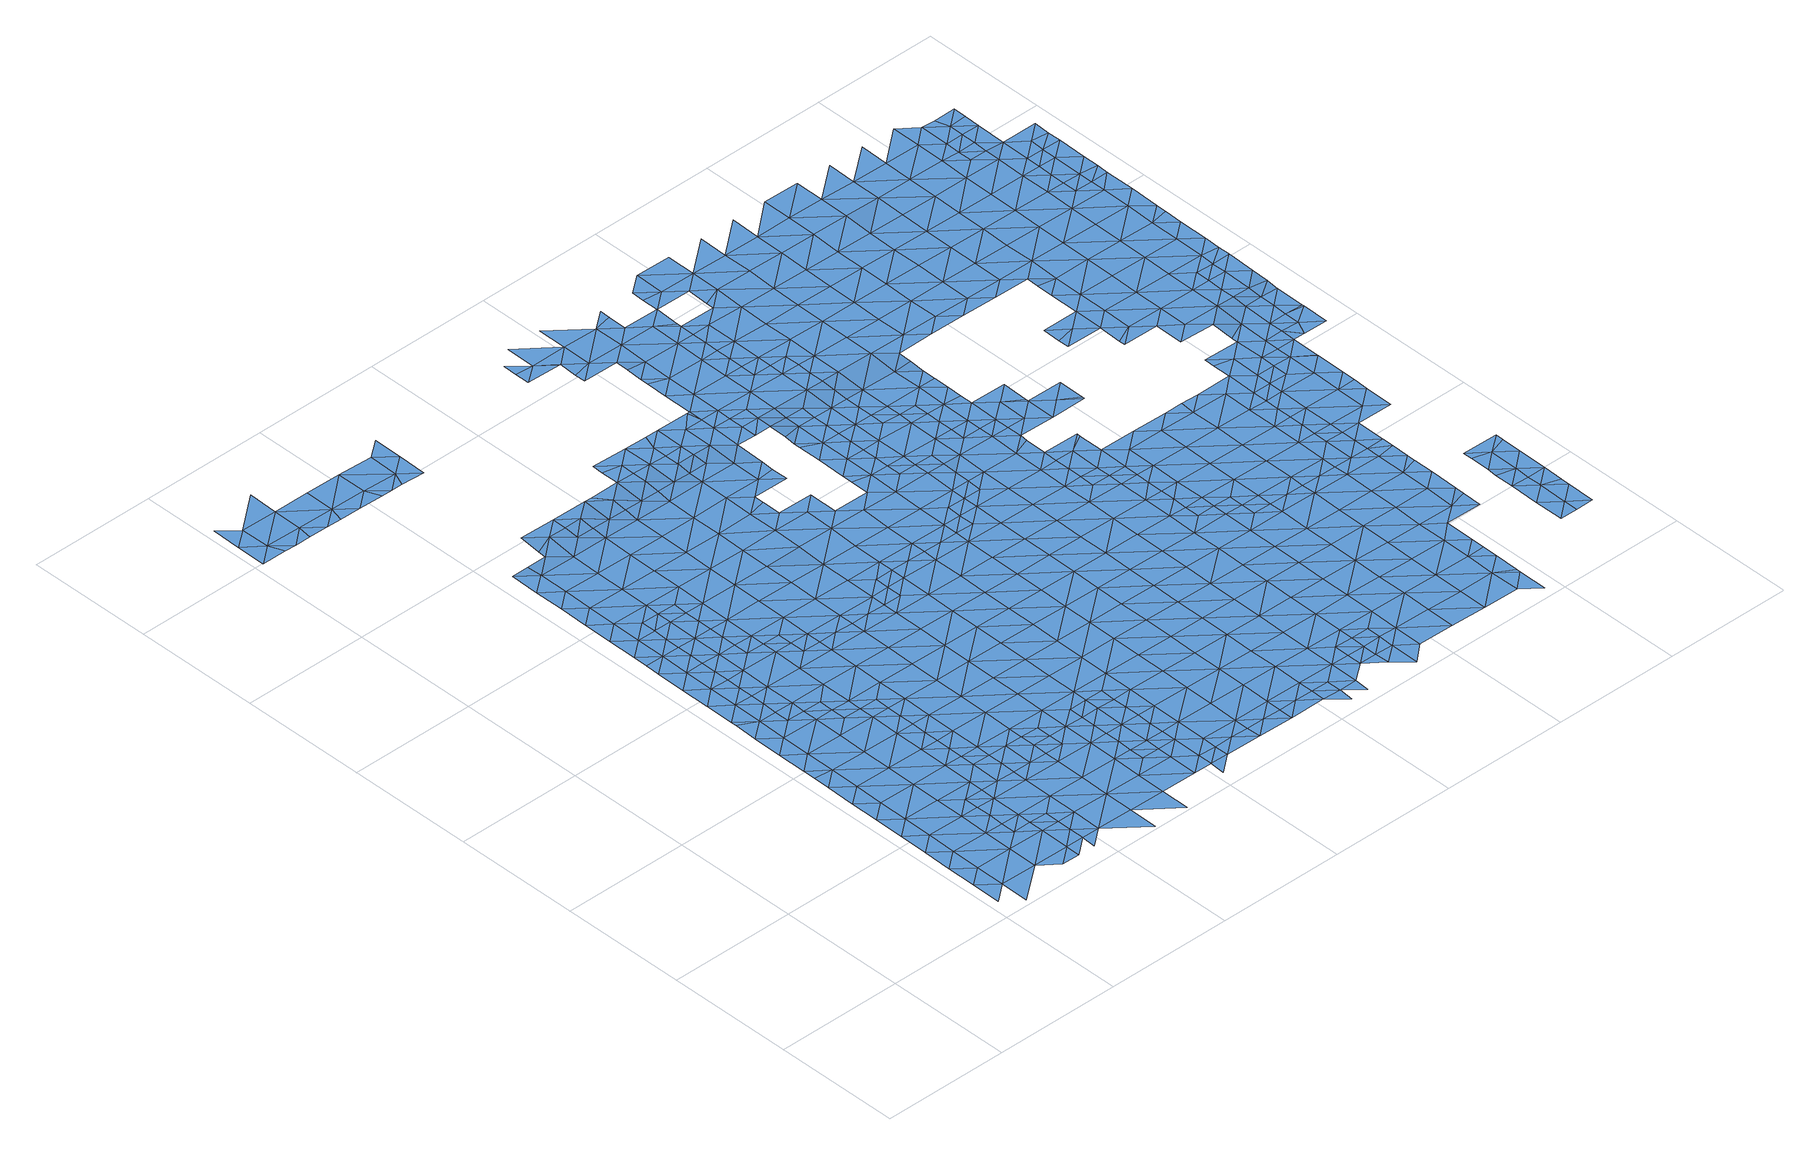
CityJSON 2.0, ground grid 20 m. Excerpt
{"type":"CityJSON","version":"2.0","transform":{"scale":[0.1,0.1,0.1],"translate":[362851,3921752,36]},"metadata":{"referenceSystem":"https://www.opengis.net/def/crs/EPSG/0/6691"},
"CityObjects":{
"waterbody1":{"type":"WaterBody","attributes":{"name":"9","class":"1140","function":"1","WaterBodyRiverFloodingRiskAttribute.description":"5","WaterBodyRiverFloodingRiskAttribute.rankOrg":"1","WaterBodyRiverFloodingRiskAttribute.adminType":"2","WaterBodyRiverFloodingRiskAttribute.scale":"L1"},"geometry":[{"type":"MultiSurface","lod":"1","boundaries":[[[0,1,2]],[[3,0,2]],[[4,0,3]],[[5,6,2]],[[7,4,3]],[[8,4,7]],[[9,10,8]],[[11,3,2]],[[9,8,7]],[[6,11,2]],[[12,13,10]],[[12,10,9]],[[7,3,11]],[[7,14,9]],[[15,13,12]],[[16,13,15]],[[17,18,16]],[[9,19,12]],[[7,11,14]],[[17,16,15]],[[20,21,18]],[[17,20,18]],[[9,14,19]],[[20,22,21]],[[11,23,14]],[[6,24,25]],[[20,26,22]],[[11,6,27]],[[12,19,28]],[[15,12,29]],[[30,31,14]],[[14,31,19]],[[24,32,25]],[[33,22,26]],[[11,27,23]],[[29,12,28]],[[17,15,29]],[[14,23,30]],[[6,25,27]],[[26,34,33]],[[31,35,19]],[[35,36,19]],[[37,33,34]],[[32,38,25]],[[20,17,39]],[[28,19,36]],[[40,23,27]],[[34,41,37]],[[37,41,42]],[[17,29,39]],[[38,43,25]],[[25,43,27]],[[42,41,44]],[[26,20,45]],[[46,40,27]],[[20,39,45]],[[44,47,48]],[[26,49,34]],[[47,44,41]],[[46,27,43]],[[29,28,50]],[[34,51,41]],[[28,36,50]],[[52,49,26]],[[52,26,45]],[[53,40,46]],[[48,54,55]],[[54,48,47]],[[36,56,50]],[[39,29,57]],[[58,59,41]],[[34,49,51]],[[41,51,58]],[[60,61,55]],[[47,41,59]],[[29,50,57]],[[62,54,47]],[[56,63,50]],[[64,62,47]],[[55,54,60]],[[64,47,59]],[[65,52,45]],[[39,57,66]],[[45,39,67]],[[68,51,49]],[[69,49,52]],[[70,61,71]],[[67,39,66]],[[72,73,54]],[[54,73,60]],[[61,60,71]],[[74,70,71]],[[72,54,62]],[[57,50,75]],[[50,63,75]],[[65,69,52]],[[76,68,49]],[[75,77,57]],[[78,66,57]],[[74,79,80]],[[73,81,60]],[[77,78,57]],[[65,45,67]],[[76,49,69]],[[81,82,60]],[[74,71,79]],[[76,83,68]],[[84,85,63]],[[71,60,82]],[[86,67,66]],[[75,63,85]],[[87,86,66]],[[88,80,89]],[[66,78,87]],[[90,91,71]],[[71,91,79]],[[80,79,89]],[[71,82,90]],[[92,75,85]],[[93,69,65]],[[89,94,88]],[[95,96,67]],[[84,97,85]],[[98,88,94]],[[67,86,95]],[[99,100,79]],[[79,100,89]],[[65,67,96]],[[79,91,99]],[[101,93,65]],[[94,102,98]],[[97,103,85]],[[92,85,103]],[[104,98,102]],[[65,96,101]],[[100,105,89]],[[106,93,101]],[[107,104,102]],[[108,104,107]],[[97,109,103]],[[94,89,105]],[[110,102,94]],[[111,105,100]],[[109,97,112]],[[108,107,113]],[[114,103,109]],[[110,94,105]],[[102,115,107]],[[116,117,118]],[[116,119,117]],[[110,115,102]],[[112,120,109]],[[107,121,113]],[[119,122,117]],[[111,123,105]],[[124,114,109]],[[117,125,118]],[[120,124,109]],[[125,126,127]],[[127,118,125]],[[124,128,114]],[[122,129,117]],[[107,130,121]],[[123,131,105]],[[125,132,126]],[[130,107,115]],[[133,126,132]],[[123,133,132]],[[110,105,131]],[[129,134,117]],[[132,131,123]],[[135,115,110]],[[136,137,138]],[[139,140,141]],[[139,121,140]],[[138,137,142]],[[129,136,138]],[[125,117,134]],[[121,130,140]],[[138,134,129]],[[143,130,115]],[[110,131,144]],[[145,140,130]],[[142,146,138]],[[135,110,144]],[[135,143,115]],[[147,141,140]],[[125,134,148]],[[132,125,149]],[[143,145,130]],[[132,150,131]],[[146,151,138]],[[152,147,140]],[[152,140,145]],[[125,148,149]],[[131,150,144]],[[134,138,151]],[[134,153,148]],[[132,149,150]],[[144,154,135]],[[151,153,134]],[[150,154,144]],[[155,145,143]],[[146,156,151]],[[148,157,149]],[[135,158,143]],[[154,158,135]],[[159,155,143]],[[156,160,151]],[[148,153,157]],[[161,159,143]],[[158,161,143]],[[162,153,151]],[[160,162,151]],[[163,149,157]],[[150,149,164]],[[150,165,154]],[[149,163,164]],[[154,166,158]],[[167,159,161]],[[160,168,162]],[[157,169,163]],[[150,164,165]],[[158,166,161]],[[153,162,170]],[[157,153,169]],[[169,153,170]],[[168,171,162]],[[167,161,172]],[[163,173,164]],[[154,165,166]],[[169,173,163]],[[174,172,161]],[[166,174,161]],[[171,175,162]],[[168,176,171]],[[170,162,175]],[[164,177,165]],[[170,178,169]],[[164,173,177]],[[179,172,174]],[[170,175,178]],[[180,174,166]],[[181,182,183]],[[165,177,184]],[[166,165,185]],[[175,186,178]],[[187,183,182]],[[181,188,182]],[[189,169,178]],[[179,174,190]],[[165,184,185]],[[173,169,191]],[[180,190,174]],[[186,192,178]],[[191,169,189]],[[177,173,191]],[[180,166,185]],[[188,193,182]],[[194,187,182]],[[184,177,195]],[[193,194,182]],[[196,189,178]],[[184,197,185]],[[198,184,195]],[[195,177,199]],[[177,191,199]],[[184,198,197]],[[200,190,180]],[[178,192,196]],[[189,201,191]],[[196,201,189]],[[202,185,197]],[[196,192,203]],[[191,204,199]],[[194,193,205]],[[205,193,206]],[[180,185,202]],[[200,180,207]],[[205,208,194]],[[201,209,191]],[[195,199,210]],[[204,210,199]],[[203,211,196]],[[206,212,205]],[[213,180,202]],[[204,191,209]],[[207,180,213]],[[202,197,214]],[[196,215,201]],[[216,205,212]],[[208,205,216]],[[209,217,204]],[[218,219,212]],[[219,207,213]],[[218,207,219]],[[220,221,202]],[[196,211,215]],[[220,202,214]],[[201,222,209]],[[223,215,211]],[[213,202,221]],[[224,212,219]],[[216,212,224]],[[225,213,221]],[[219,213,225]],[[201,215,222]],[[209,226,217]],[[219,227,224]],[[223,228,215]],[[229,216,224]],[[226,209,222]],[[219,225,227]],[[228,230,215]],[[215,230,222]],[[223,231,228]],[[232,229,224]],[[232,224,227]],[[226,233,217]],[[234,235,225]],[[225,235,227]],[[236,233,237]],[[236,217,233]],[[230,238,222]],[[229,232,239]],[[240,227,235]],[[241,237,233]],[[242,237,241]],[[226,243,233]],[[226,222,238]],[[244,245,242]],[[238,246,226]],[[247,240,235]],[[244,242,241]],[[235,234,247]],[[238,230,248]],[[249,250,233]],[[233,250,241]],[[226,246,243]],[[247,234,251]],[[252,245,244]],[[233,243,249]],[[252,253,254]],[[244,253,252]],[[254,253,251]],[[240,247,255]],[[256,257,241]],[[241,257,244]],[[248,258,238]],[[241,250,256]],[[259,258,248]],[[260,243,246]],[[261,246,238]],[[262,251,253]],[[258,261,238]],[[263,264,244]],[[244,264,253]],[[244,257,263]],[[265,260,246]],[[266,262,253]],[[246,261,265]],[[253,264,266]],[[267,260,265]],[[262,266,268]]]}]},
"waterbody2":{"type":"WaterBody","attributes":{"name":"9","class":"1140","function":"1","WaterBodyRiverFloodingRiskAttribute.description":"5","WaterBodyRiverFloodingRiskAttribute.rankOrg":"1","WaterBodyRiverFloodingRiskAttribute.adminType":"2","WaterBodyRiverFloodingRiskAttribute.scale":"L1"},"geometry":[{"type":"MultiSurface","lod":"1","boundaries":[[[269,270,271]],[[272,273,269]],[[270,274,271]],[[269,271,272]],[[271,274,275]],[[275,276,271]],[[277,272,271]],[[276,277,271]],[[278,276,275]],[[279,276,278]],[[280,272,277]],[[281,276,279]],[[277,276,281]],[[281,279,282]],[[277,281,283]],[[281,282,284]],[[285,281,284]],[[283,281,286]],[[287,285,284]],[[286,281,285]],[[285,287,288]],[[286,285,289]],[[285,288,289]],[[288,290,289]],[[286,289,291]],[[290,292,289]],[[289,293,291]],[[289,292,293]],[[293,294,291]],[[295,296,297]],[[298,299,295]],[[300,301,302]],[[300,303,301]],[[303,304,301]],[[295,297,298]],[[305,306,307]],[[305,299,298]],[[307,299,305]],[[308,302,309]],[[297,310,298]],[[302,301,309]],[[311,308,309]],[[304,312,301]],[[313,314,315]],[[316,317,313]],[[318,319,320]],[[319,321,322]],[[322,320,319]],[[323,306,305]],[[324,306,323]],[[325,326,327]],[[328,329,330]],[[325,311,326]],[[331,332,317]],[[313,315,316]],[[333,324,323]],[[311,309,326]],[[310,334,298]],[[335,309,301]],[[319,336,321]],[[330,337,338]],[[298,334,305]],[[336,310,339]],[[340,312,341]],[[339,321,336]],[[335,301,312]],[[340,333,323]],[[317,316,331]],[[341,333,340]],[[342,332,331]],[[315,343,316]],[[330,329,337]],[[318,344,319]],[[345,327,326]],[[336,334,310]],[[346,347,348]],[[349,350,351]],[[347,338,337]],[[346,338,347]],[[352,326,309]],[[331,353,342]],[[334,354,305]],[[305,355,323]],[[349,356,350]],[[344,357,319]],[[316,358,331]],[[329,359,337]],[[335,312,340]],[[358,316,343]],[[360,352,309]],[[336,319,357]],[[361,362,343]],[[323,355,340]],[[362,348,347]],[[360,309,335]],[[361,348,362]],[[363,364,365]],[[366,367,368]],[[352,345,326]],[[369,347,337]],[[344,363,365]],[[336,370,334]],[[371,356,349]],[[372,331,358]],[[373,336,357]],[[374,359,367]],[[349,351,375]],[[365,376,344]],[[343,377,358]],[[369,337,359]],[[305,354,355]],[[353,331,372]],[[377,343,362]],[[336,373,370]],[[355,378,340]],[[340,379,335]],[[370,380,334]],[[357,344,376]],[[381,362,347]],[[365,364,382]],[[367,366,374]],[[380,383,334]],[[334,383,354]],[[369,381,347]],[[384,371,349]],[[369,359,374]],[[335,379,360]],[[385,376,365]],[[376,386,357]],[[387,355,354]],[[366,388,374]],[[389,390,375]],[[384,349,375]],[[391,377,362]],[[389,345,390]],[[390,345,352]],[[385,365,382]],[[392,354,383]],[[381,391,362]],[[340,378,379]],[[387,354,392]],[[360,393,352]],[[358,377,394]],[[379,393,360]],[[395,386,376]],[[388,396,374]],[[395,376,385]],[[384,375,390]],[[374,396,369]],[[397,378,355]],[[352,398,390]],[[399,371,384]],[[385,382,400]],[[393,398,352]],[[369,401,381]],[[402,379,378]],[[355,387,397]],[[394,377,403]],[[404,384,390]],[[377,391,403]],[[400,405,385]],[[388,406,396]],[[398,404,390]],[[400,382,407]],[[381,408,391]],[[409,393,379]],[[369,396,401]],[[403,410,394]],[[378,397,402]],[[406,411,396]],[[412,400,407]],[[397,387,413]],[[391,414,403]],[[405,400,412]],[[381,401,408]],[[415,416,384]],[[393,417,398]],[[379,402,409]],[[384,404,415]],[[391,408,414]],[[418,402,397]],[[417,393,409]],[[419,404,398]],[[420,397,413]],[[401,396,421]],[[396,411,421]],[[420,418,397]],[[410,403,422]],[[403,414,422]],[[423,398,417]],[[404,419,415]],[[411,424,421]],[[408,401,425]],[[426,420,413]],[[422,427,410]],[[409,402,418]],[[401,421,425]],[[398,423,419]],[[424,428,421]],[[419,429,415]],[[414,408,430]],[[431,432,409]],[[432,423,417]],[[408,425,430]],[[433,425,421]],[[409,418,431]],[[417,409,432]],[[433,421,428]],[[427,422,434]],[[435,418,420]],[[414,430,436]],[[422,414,437]],[[415,429,438]],[[439,440,425]],[[439,425,433]],[[437,414,436]],[[441,433,428]],[[430,425,440]],[[420,426,435]],[[434,422,437]],[[442,443,423]],[[443,429,419]],[[441,428,444]],[[445,446,430]],[[423,432,442]],[[419,423,443]],[[445,430,440]],[[447,448,449]],[[436,430,446]],[[431,418,450]],[[451,433,441]],[[450,418,435]],[[452,437,436]],[[448,447,453]],[[454,452,436]],[[444,455,441]],[[443,456,429]],[[454,436,446]],[[457,434,437]],[[435,426,458]],[[456,459,429]],[[441,460,451]],[[449,461,447]],[[447,462,453]],[[431,450,463]],[[432,431,464]],[[457,437,452]],[[441,455,460]],[[464,431,463]],[[442,432,464]],[[465,443,442]],[[466,435,458]],[[467,468,469]],[[470,457,452]],[[450,435,466]],[[447,461,462]],[[468,467,461]],[[450,471,463]],[[442,464,472]],[[452,473,470]],[[474,475,457]],[[465,442,472]],[[456,443,465]],[[469,476,467]],[[474,457,470]],[[477,459,456]],[[458,478,466]],[[479,461,467]],[[450,466,480]],[[462,461,479]],[[481,475,474]],[[473,482,470]],[[464,463,471]],[[450,480,471]],[[474,483,481]],[[484,456,465]],[[471,485,464]],[[482,486,470]],[[470,486,474]],[[487,462,488]],[[473,489,482]],[[462,479,488]],[[476,490,467]],[[472,464,485]],[[467,490,479]],[[477,456,484]],[[491,492,476]],[[493,466,478]],[[494,495,478]],[[486,483,474]],[[495,487,488]],[[494,487,495]],[[485,496,472]],[[472,497,465]],[[480,466,493]],[[492,490,476]],[[479,498,488]],[[493,478,495]],[[492,491,499]],[[500,483,486]],[[497,472,496]],[[501,500,486]],[[484,465,497]],[[502,480,493]],[[471,503,485]],[[479,490,498]],[[498,504,488]],[[488,505,495]],[[471,480,503]],[[497,506,484]],[[483,507,508]],[[503,480,502]],[[492,509,490]],[[506,510,484]],[[508,507,499]],[[511,496,485]],[[483,500,507]],[[501,512,500]],[[505,488,504]],[[492,499,509]],[[493,495,505]],[[490,513,498]],[[514,485,503]],[[496,511,497]],[[505,515,493]],[[493,516,502]],[[500,517,507]],[[499,507,509]],[[500,512,518]],[[517,500,518]],[[485,514,511]],[[490,509,513]],[[513,519,498]],[[498,520,504]],[[521,509,507]],[[517,521,507]],[[519,520,498]],[[520,505,504]],[[516,493,515]],[[503,502,516]],[[506,497,522]],[[522,497,511]],[[523,513,509]],[[522,524,506]],[[525,523,509]],[[526,521,517]],[[509,521,525]],[[514,503,527]],[[505,528,515]],[[527,503,516]],[[529,511,514]],[[520,528,505]],[[530,531,513]],[[513,531,519]],[[517,532,526]],[[513,523,530]],[[533,521,526]],[[534,514,527]],[[506,524,535]],[[528,536,515]],[[515,537,516]],[[532,538,526]],[[531,539,519]],[[537,527,516]],[[529,514,534]],[[522,511,529]],[[519,539,520]],[[526,540,533]],[[540,526,538]],[[520,541,528]],[[515,536,537]],[[537,542,527]],[[527,543,534]],[[522,529,544]],[[524,522,545]],[[531,546,539]],[[542,543,527]],[[545,522,544]],[[545,547,524]],[[520,539,541]],[[541,548,528]],[[528,549,536]],[[534,550,529]],[[551,544,529]],[[548,549,528]],[[546,552,539]],[[549,537,536]],[[543,550,534]],[[553,552,546]],[[550,551,529]],[[554,542,537]],[[551,555,544]],[[555,556,544]],[[544,556,545]],[[541,539,557]],[[557,539,552]],[[558,554,537]],[[549,558,537]],[[556,559,545]],[[560,561,542]],[[542,561,543]],[[562,541,557]],[[542,554,560]],[[548,541,562]],[[547,545,559]],[[563,551,550]],[[564,565,543]],[[566,548,562]],[[543,561,564]],[[549,548,567]],[[550,543,565]],[[567,548,566]],[[568,554,558]],[[569,563,550]],[[559,556,570]],[[571,549,567]],[[556,572,570]],[[558,549,571]],[[550,565,569]],[[573,559,570]],[[574,558,571]],[[568,558,574]],[[575,569,565]],[[570,572,576]],[[576,577,570]],[[575,565,578]],[[573,570,579]],[[579,570,577]],[[578,580,575]],[[581,580,578]],[[569,575,582]],[[582,575,580]]]}]},
"waterbody3":{"type":"WaterBody","attributes":{"name":"9","class":"1140","function":"1","WaterBodyRiverFloodingRiskAttribute.description":"5","WaterBodyRiverFloodingRiskAttribute.rankOrg":"2","WaterBodyRiverFloodingRiskAttribute.adminType":"2","WaterBodyRiverFloodingRiskAttribute.scale":"L1"},"geometry":[{"type":"MultiSurface","lod":"1","boundaries":[[[30,583,31]],[[30,23,583]],[[23,40,583]],[[583,584,31]],[[35,584,36]],[[35,31,584]],[[40,53,583]],[[38,585,43]],[[56,36,584]],[[38,586,585]],[[587,584,583]],[[46,588,53]],[[587,583,53]],[[588,43,585]],[[46,43,588]],[[56,584,63]],[[589,63,584]],[[587,53,588]],[[58,51,590]],[[59,58,590]],[[51,68,590]],[[591,592,585]],[[585,593,588]],[[584,587,589]],[[594,62,64]],[[594,59,590]],[[64,59,594]],[[588,593,587]],[[68,83,590]],[[84,63,589]],[[72,595,73]],[[595,62,594]],[[72,62,595]],[[593,585,592]],[[92,77,75]],[[93,76,69]],[[587,596,589]],[[83,597,590]],[[598,78,77]],[[593,596,587]],[[595,599,73]],[[589,97,84]],[[76,600,83]],[[81,73,599]],[[77,92,598]],[[82,81,599]],[[594,590,597]],[[76,93,600]],[[600,597,83]],[[601,86,87]],[[602,595,594]],[[87,78,601]],[[90,603,91]],[[78,598,601]],[[90,82,603]],[[92,103,598]],[[592,604,593]],[[93,106,600]],[[82,599,603]],[[97,589,605]],[[606,604,592]],[[607,594,597]],[[589,596,605]],[[599,595,119]],[[95,86,608]],[[86,601,608]],[[99,91,609]],[[96,95,608]],[[99,111,100]],[[116,118,599]],[[599,118,603]],[[91,603,609]],[[602,594,607]],[[604,610,593]],[[599,119,116]],[[112,97,605]],[[611,106,101]],[[598,612,601]],[[119,595,602]],[[613,600,106]],[[111,99,609]],[[101,96,611]],[[118,127,603]],[[126,609,603]],[[96,608,611]],[[598,103,614]],[[127,126,603]],[[596,593,615]],[[596,616,605]],[[605,120,112]],[[597,600,617]],[[133,111,609]],[[122,119,602]],[[613,106,611]],[[126,133,609]],[[103,114,614]],[[608,601,612]],[[618,611,608]],[[593,610,615]],[[607,597,617]],[[598,614,612]],[[616,120,605]],[[600,613,617]],[[133,123,111]],[[602,607,137]],[[612,618,608]],[[136,122,602]],[[617,619,607]],[[114,128,614]],[[604,620,610]],[[596,615,616]],[[602,137,136]],[[136,129,122]],[[137,607,619]],[[621,612,614]],[[613,611,622]],[[128,621,614]],[[623,617,613]],[[615,610,624]],[[616,625,120]],[[625,128,124]],[[624,626,615]],[[611,618,622]],[[124,120,625]],[[142,137,619]],[[626,627,615]],[[628,610,620]],[[629,619,617]],[[616,615,627]],[[625,621,128]],[[624,610,628]],[[612,630,618]],[[623,613,622]],[[621,630,612]],[[627,631,616]],[[631,632,616]],[[619,146,142]],[[616,632,625]],[[633,624,628]],[[629,617,623]],[[634,628,620]],[[630,635,618]],[[629,636,619]],[[637,634,620]],[[638,639,625]],[[625,639,621]],[[638,625,632]],[[635,640,618]],[[619,636,146]],[[641,623,622]],[[642,633,628]],[[622,618,640]],[[642,628,634]],[[640,641,622]],[[639,643,621]],[[623,641,629]],[[156,146,636]],[[644,642,634]],[[630,621,643]],[[645,644,634]],[[643,646,630]],[[636,160,156]],[[643,639,647]],[[648,649,642]],[[635,630,646]],[[650,640,635]],[[644,648,642]],[[636,629,651]],[[649,648,652]],[[629,641,651]],[[645,653,644]],[[654,655,652]],[[647,656,643]],[[636,657,160]],[[654,658,655]],[[659,641,640]],[[657,636,651]],[[635,646,650]],[[652,648,654]],[[653,660,644]],[[644,660,648]],[[661,646,643]],[[662,643,656]],[[663,658,654]],[[640,650,664]],[[665,658,663]],[[641,666,651]],[[168,160,657]],[[656,665,663]],[[662,661,643]],[[661,650,646]],[[667,660,653]],[[640,664,659]],[[660,668,648]],[[651,666,657]],[[648,669,654]],[[662,656,663]],[[654,669,663]],[[168,657,176]],[[641,659,666]],[[667,670,660]],[[664,650,671]],[[648,668,669]],[[663,672,662]],[[671,650,661]],[[669,672,663]],[[176,657,673]],[[657,666,673]],[[670,674,660]],[[659,664,675]],[[675,664,671]],[[672,676,662]],[[662,677,661]],[[678,176,673]],[[171,176,678]],[[171,186,175]],[[666,659,679]],[[680,671,661]],[[679,659,675]],[[668,660,681]],[[186,171,678]],[[670,682,674]],[[660,674,681]],[[673,666,683]],[[669,684,672]],[[662,676,677]],[[685,675,671]],[[669,668,684]],[[666,679,683]],[[673,686,678]],[[682,687,674]],[[680,685,671]],[[685,679,675]],[[668,681,684]],[[688,686,673]],[[672,689,676]],[[661,677,680]],[[186,678,192]],[[688,673,683]],[[676,690,677]],[[691,674,687]],[[672,684,689]],[[192,678,686]],[[691,692,674]],[[692,684,681]],[[683,679,693]],[[694,688,683]],[[677,695,680]],[[693,679,685]],[[681,674,692]],[[676,689,690]],[[203,192,686]],[[687,696,691]],[[694,683,693]],[[677,690,695]],[[694,697,688]],[[696,698,691]],[[699,700,684]],[[700,690,689]],[[203,686,211]],[[684,692,699]],[[689,684,700]],[[680,695,701]],[[685,680,702]],[[703,211,686]],[[686,688,703]],[[698,704,691]],[[705,695,690]],[[691,704,692]],[[706,698,707]],[[680,701,702]],[[693,708,694]],[[688,697,703]],[[693,685,708]],[[707,709,706]],[[710,701,695]],[[706,704,698]],[[711,697,694]],[[692,712,699]],[[685,702,708]],[[704,712,692]],[[690,700,705]],[[223,211,703]],[[699,713,700]],[[701,714,702]],[[712,713,699]],[[697,715,703]],[[716,704,706]],[[695,705,710]],[[694,708,711]],[[711,715,697]],[[717,718,719]],[[700,720,705]],[[719,721,717]],[[223,703,231]],[[702,722,708]],[[713,720,700]],[[723,712,704]],[[701,710,714]],[[724,723,704]],[[724,704,716]],[[725,710,705]],[[721,726,717]],[[703,727,231]],[[708,728,711]],[[720,725,705]],[[702,714,722]],[[703,715,727]],[[729,714,710]],[[730,713,712]],[[731,716,732]],[[733,712,723]],[[734,717,726]],[[735,232,227]],[[725,729,710]],[[736,737,738]],[[708,722,728]],[[739,740,717]],[[228,231,741]],[[228,248,230]],[[733,730,712]],[[730,720,713]],[[736,734,737]],[[742,722,714]],[[231,727,741]],[[739,717,734]],[[715,711,743]],[[744,727,715]],[[745,733,723]],[[239,232,735]],[[732,746,731]],[[747,736,738]],[[227,240,735]],[[729,742,714]],[[748,746,732]],[[248,228,741]],[[711,728,743]],[[736,739,734]],[[749,728,722]],[[750,741,727]],[[751,239,752]],[[239,735,752]],[[744,715,743]],[[720,753,725]],[[240,255,735]],[[742,749,722]],[[744,750,727]],[[751,754,755]],[[741,259,248]],[[745,756,733]],[[753,729,725]],[[755,754,757]],[[748,758,746]],[[262,247,251]],[[243,260,249]],[[751,752,754]],[[720,730,759]],[[749,760,728]],[[761,259,741]],[[728,762,743]],[[757,763,764]],[[754,763,757]],[[249,765,250]],[[247,766,255]],[[746,767,768]],[[763,747,764]],[[756,769,733]],[[760,762,728]],[[720,759,753]],[[770,742,729]],[[768,767,756]],[[249,260,765]],[[761,741,750]],[[752,735,771]],[[247,262,766]],[[735,255,771]],[[746,758,767]],[[736,747,772]],[[256,773,257]],[[730,733,769]],[[739,774,775]],[[776,759,730]],[[256,250,773]],[[777,770,729]],[[770,749,742]],[[739,736,774]],[[744,743,762]],[[778,750,744]],[[250,765,773]],[[777,729,753]],[[260,267,765]],[[255,766,771]],[[262,268,766]],[[747,763,772]],[[761,779,259]],[[779,261,258]],[[756,767,769]],[[736,772,774]],[[258,259,779]],[[263,780,264]],[[752,771,781]],[[263,257,780]],[[754,752,782]],[[783,760,749]],[[758,784,767]],[[759,785,753]],[[257,773,780]],[[778,744,762]],[[730,769,776]],[[750,786,761]],[[770,783,749]],[[787,773,765]],[[778,786,750]],[[752,781,782]],[[788,765,267]],[[763,789,772]],[[265,261,790]],[[266,791,268]],[[266,264,791]],[[763,754,789]],[[792,762,760]],[[261,779,790]],[[267,265,790]],[[753,793,777]],[[264,780,791]],[[788,787,765]],[[767,794,769]],[[771,303,781]],[[759,776,785]],[[771,766,795]],[[761,796,779]],[[766,268,795]],[[780,773,296]],[[786,796,761]],[[754,782,789]],[[774,772,797]],[[788,267,790]],[[299,791,780]],[[798,767,784]],[[799,778,762]],[[295,299,780]],[[797,800,774]],[[268,791,795]],[[295,780,296]],[[300,302,781]],[[781,302,782]],[[753,785,793]],[[771,801,303]],[[779,802,790]],[[800,803,774]],[[760,783,792]],[[781,303,300]],[[296,773,787]],[[776,769,794]],[[320,788,790]],[[771,795,801]],[[797,772,804]],[[770,777,805]],[[806,783,770]],[[306,795,791]],[[772,789,804]],[[767,798,794]],[[307,306,791]],[[799,762,792]],[[307,791,299]],[[308,311,782]],[[786,778,314]],[[777,793,805]],[[782,302,308]],[[807,320,790]],[[779,796,802]],[[789,782,311]],[[317,796,786]],[[297,296,787]],[[320,322,788]],[[808,793,785]],[[321,787,788]],[[783,328,792]],[[304,303,801]],[[313,317,786]],[[313,786,314]],[[322,321,788]],[[324,333,795]],[[809,778,799]],[[776,794,810]],[[785,776,808]],[[324,795,306]],[[325,327,789]],[[807,790,802]],[[770,805,806]],[[314,778,809]],[[351,797,804]],[[789,311,325]],[[801,795,333]],[[339,297,787]],[[798,784,811]],[[804,789,327]],[[812,794,798]],[[808,776,810]],[[321,339,787]],[[330,338,792]],[[312,304,801]],[[792,338,799]],[[783,813,328]],[[330,792,328]],[[332,342,796]],[[796,342,802]],[[793,814,805]],[[796,317,332]],[[341,312,801]],[[815,351,804]],[[341,801,333]],[[339,310,297]],[[815,804,327]],[[783,806,813]],[[315,314,809]],[[318,320,807]],[[816,810,794]],[[342,817,802]],[[346,348,799]],[[799,348,809]],[[812,798,811]],[[346,799,338]],[[802,364,807]],[[817,364,802]],[[814,793,808]],[[805,818,806]],[[814,818,805]],[[361,315,809]],[[329,328,813]],[[368,813,806]],[[816,794,812]],[[361,809,348]],[[363,344,807]],[[810,819,808]],[[363,807,364]],[[816,819,810]],[[820,368,806]],[[318,807,344]],[[367,329,813]],[[818,820,806]],[[343,315,361]],[[813,368,367]],[[811,821,812]],[[359,329,367]],[[822,821,811]],[[812,821,816]],[[808,819,823]],[[814,808,824]],[[366,368,820]],[[824,808,823]],[[818,814,824]],[[825,819,816]],[[820,388,366]],[[826,827,818]],[[816,821,828]],[[818,824,826]],[[820,818,827]],[[829,830,822]],[[825,816,828]],[[823,819,825]],[[820,827,388]],[[821,822,830]],[[821,831,828]],[[832,821,830]],[[824,823,833]],[[833,823,825]],[[821,832,831]],[[833,834,824]],[[406,388,827]],[[835,836,828]],[[828,836,825]],[[835,828,831]],[[826,824,834]],[[837,833,825]],[[836,837,825]],[[827,826,838]],[[406,827,411]],[[826,834,838]],[[839,834,833]],[[827,840,411]],[[827,838,840]],[[841,838,834]],[[833,837,839]],[[424,411,840]],[[842,840,838]],[[841,834,839]],[[837,843,839]],[[428,424,840]],[[842,838,841]],[[843,844,839]],[[844,845,839]],[[841,839,845]],[[846,840,842]],[[428,840,846]],[[847,842,841]],[[847,841,845]],[[444,428,846]],[[848,846,842]],[[847,849,842]],[[849,848,842]],[[850,444,846]],[[850,455,444]],[[846,848,850]]]}]},
"waterbody4":{"type":"WaterBody","attributes":{"name":"9","class":"1140","function":"1","WaterBodyRiverFloodingRiskAttribute.description":"5","WaterBodyRiverFloodingRiskAttribute.rankOrg":"1","WaterBodyRiverFloodingRiskAttribute.adminType":"2","WaterBodyRiverFloodingRiskAttribute.scale":"L1"},"geometry":[{"type":"MultiSurface","lod":"1","boundaries":[[[645,634,637]],[[637,851,852]],[[645,637,852]],[[852,653,645]],[[853,653,852]],[[667,653,853]],[[853,670,667]],[[853,854,670]],[[682,670,854]],[[687,682,854]],[[854,855,687]],[[696,687,855]],[[707,696,855]],[[856,707,855]],[[707,698,696]]]}]},
"waterbody5":{"type":"WaterBody","attributes":{"name":"9","class":"1140","function":"1","WaterBodyRiverFloodingRiskAttribute.description":"5","WaterBodyRiverFloodingRiskAttribute.rankOrg":"1","WaterBodyRiverFloodingRiskAttribute.adminType":"2","WaterBodyRiverFloodingRiskAttribute.scale":"L1"},"geometry":[{"type":"MultiSurface","lod":"1","boundaries":[[[649,857,642]],[[652,857,649]],[[655,858,652]],[[658,858,655]],[[652,858,857]],[[857,858,627]],[[626,624,633]],[[627,626,857]],[[626,633,857]],[[633,642,857]],[[656,647,665]],[[665,647,859]],[[647,638,859]],[[665,859,658]],[[658,859,858]],[[859,632,858]],[[631,858,632]],[[631,627,858]],[[638,632,859]],[[638,647,639]]]}]},
"waterbody6":{"type":"WaterBody","attributes":{"name":"9","class":"1140","function":"1","WaterBodyRiverFloodingRiskAttribute.description":"5","WaterBodyRiverFloodingRiskAttribute.rankOrg":"2","WaterBodyRiverFloodingRiskAttribute.adminType":"2","WaterBodyRiverFloodingRiskAttribute.scale":"L1"},"geometry":[{"type":"MultiSurface","lod":"1","boundaries":[[[159,860,861]],[[193,190,862]],[[200,862,190]],[[861,863,159]],[[860,864,861]],[[147,863,861]],[[155,159,863]],[[863,145,155]],[[200,218,862]],[[212,862,218]],[[212,206,862]],[[206,193,862]],[[167,172,860]],[[865,190,193]],[[179,865,172]],[[863,152,145]],[[179,190,865]],[[167,860,159]],[[152,863,147]],[[218,200,207]],[[181,864,860]],[[188,181,865]],[[172,865,181]],[[860,172,181]],[[865,193,188]]]}]},
"waterbody7":{"type":"WaterBody","attributes":{"name":"9","class":"1140","function":"1","WaterBodyRiverFloodingRiskAttribute.description":"5","WaterBodyRiverFloodingRiskAttribute.rankOrg":"1","WaterBodyRiverFloodingRiskAttribute.adminType":"2","WaterBodyRiverFloodingRiskAttribute.scale":"L1"},"geometry":[{"type":"MultiSurface","lod":"1","boundaries":[[[866,723,724]],[[724,716,866]],[[745,723,866]],[[756,745,768]],[[866,768,745]],[[746,768,731]],[[731,768,866]],[[866,716,731]]]}]},
"waterbody8":{"type":"WaterBody","attributes":{"name":"9","class":"1140","function":"1","WaterBodyRiverFloodingRiskAttribute.description":"5","WaterBodyRiverFloodingRiskAttribute.rankOrg":"1","WaterBodyRiverFloodingRiskAttribute.adminType":"2","WaterBodyRiverFloodingRiskAttribute.scale":"L1"},"geometry":[{"type":"MultiSurface","lod":"1","boundaries":[[[867,868,869]],[[870,868,867]],[[871,872,873]],[[869,874,867]],[[875,876,873]],[[876,871,873]],[[877,873,867]],[[875,873,877]],[[872,870,873]],[[877,867,874]],[[867,873,870]]]}]},
"waterbody9":{"type":"WaterBody","attributes":{"name":"9","class":"1140","function":"1","WaterBodyRiverFloodingRiskAttribute.description":"5","WaterBodyRiverFloodingRiskAttribute.rankOrg":"2","WaterBodyRiverFloodingRiskAttribute.adminType":"2","WaterBodyRiverFloodingRiskAttribute.scale":"L1"},"geometry":[{"type":"MultiSurface","lod":"1","boundaries":[[[878,879,880]],[[878,881,879]],[[882,881,878]],[[883,882,878]],[[884,885,876]],[[878,885,884]],[[885,878,880]],[[886,885,880]],[[872,871,885]],[[885,886,872]],[[884,883,878]],[[871,876,885]]]}]},
"waterbody10":{"type":"WaterBody","attributes":{"name":"9","class":"1140","function":"1","WaterBodyRiverFloodingRiskAttribute.description":"5","WaterBodyRiverFloodingRiskAttribute.rankOrg":"2","WaterBodyRiverFloodingRiskAttribute.adminType":"2","WaterBodyRiverFloodingRiskAttribute.scale":"L1"},"geometry":[{"type":"MultiSurface","lod":"1","boundaries":[[[887,888,889]],[[890,446,889]],[[890,891,489]],[[892,893,891]],[[446,445,889]],[[445,440,889]],[[889,440,887]],[[440,439,887]],[[891,893,894]],[[512,501,894]],[[451,460,887]],[[895,888,460]],[[896,512,894]],[[439,433,451]],[[473,452,454]],[[482,489,894]],[[894,486,482]],[[501,486,894]],[[890,489,473]],[[473,454,890]],[[888,895,897]],[[439,451,887]],[[489,891,894]],[[898,888,897]],[[888,898,889]],[[454,446,890]],[[898,891,890]],[[898,892,891]],[[898,899,892]],[[896,894,893]],[[460,888,887]],[[899,898,897]],[[889,898,890]]]}]},
"waterbody11":{"type":"WaterBody","attributes":{"name":"9","class":"1140","function":"1","WaterBodyRiverFloodingRiskAttribute.description":"5","WaterBodyRiverFloodingRiskAttribute.rankOrg":"2","WaterBodyRiverFloodingRiskAttribute.adminType":"2","WaterBodyRiverFloodingRiskAttribute.scale":"L1"},"geometry":[{"type":"MultiSurface","lod":"1","boundaries":[[[518,900,901]],[[900,902,901]],[[518,901,517]],[[900,518,512]],[[532,517,901]],[[902,903,901]],[[532,901,903]],[[532,903,538]]]}]},
"waterbody12":{"type":"WaterBody","attributes":{"name":"9","class":"1140","function":"1","WaterBodyRiverFloodingRiskAttribute.description":"5","WaterBodyRiverFloodingRiskAttribute.rankOrg":"2","WaterBodyRiverFloodingRiskAttribute.adminType":"2","WaterBodyRiverFloodingRiskAttribute.scale":"L1"},"geometry":[{"type":"MultiSurface","lod":"1","boundaries":[[[533,904,905]],[[533,525,521]],[[525,533,905]],[[904,906,905]],[[906,907,905]],[[907,906,553]],[[553,546,907]],[[546,530,907]],[[530,546,531]],[[530,523,907]],[[523,905,907]],[[905,523,525]],[[904,533,540]]]}]},
"waterbody13":{"type":"WaterBody","attributes":{"name":"9","class":"1140","function":"1","WaterBodyRiverFloodingRiskAttribute.description":"5","WaterBodyRiverFloodingRiskAttribute.rankOrg":"2","WaterBodyRiverFloodingRiskAttribute.adminType":"2","WaterBodyRiverFloodingRiskAttribute.scale":"L1"},"geometry":[{"type":"MultiSurface","lod":"1","boundaries":[[[555,572,556]],[[572,908,576]],[[576,908,569]],[[563,569,908]],[[555,563,908]],[[563,555,551]],[[572,555,908]]]}]},
"waterbody14":{"type":"WaterBody","attributes":{"name":"9","class":"1140","function":"1","WaterBodyRiverFloodingRiskAttribute.description":"5","WaterBodyRiverFloodingRiskAttribute.rankOrg":"2","WaterBodyRiverFloodingRiskAttribute.adminType":"2","WaterBodyRiverFloodingRiskAttribute.scale":"L1"},"geometry":[{"type":"MultiSurface","lod":"1","boundaries":[[[581,578,909]],[[565,564,578]],[[909,910,581]],[[909,911,910]],[[561,911,909]],[[560,911,561]],[[560,554,911]],[[578,564,909]],[[564,561,909]],[[568,912,911]],[[912,568,574]],[[568,911,554]],[[910,911,912]]]}]}
},
"vertices":[
[216,78,2],[215,31,2],[244,54,2],[244,100,2],[216,124,2],[243,8,2],[301,53,2],[245,147,2],[217,170,2],[246,193,2],[218,216,2],[301,100,2],[247,239,2],[219,263,2],[302,146,2],[247,285,2],[219,309,2],[248,331,2],[220,355,2],[303,192,2],[249,378,2],[220,381,2],[221,401,2],[330,122,2],[329,30,2],[357,52,2],[249,424,2],[358,99,2],[303,238,2],[304,284,2],[330,145,2],[331,168,2],[357,29,2],[221,447,2],[250,470,2],[331,192,2],[331,215,2],[222,494,2],[386,52,2],[305,331,2],[358,122,2],[251,516,2],[223,531,2],[386,75,2],[223,540,2],[305,377,2],[386,98,2],[252,563,2],[224,586,2],[307,469,2],[360,237,2],[279,493,2],[306,423,2],[387,121,2],[252,609,2],[224,632,2],[360,214,2],[361,284,2],[279,516,2],[280,539,2],[253,655,2],[225,679,2],[280,585,2],[388,214,2],[280,562,2],[363,422,2],[362,330,2],[362,376,2],[307,492,2],[335,446,2],[225,701,2],[254,701,2],[281,608,2],[281,631,2],[226,725,2],[389,260,2],[335,469,2],[389,283,2],[390,306,2],[254,747,2],[226,771,2],[281,655,2],[282,678,2],[336,492,2],[416,213,2],[417,236,2],[390,352,2],[390,329,2],[227,817,2],[255,794,2],[282,701,2],[282,724,2],[417,260,2],[363,445,2],[256,840,2],[391,376,2],[391,399,2],[445,213,2],[228,863,2],[283,747,2],[283,770,2],[391,422,2],[257,886,2],[446,259,2],[228,910,2],[312,793,2],[392,445,2],[257,932,2],[229,956,2],[474,236,2],[313,839,2],[311,770,2],[473,212,2],[255,955,3],[474,259,2],[313,885,2],[338,654,2],[366,653,2],[338,677,2],[338,631,2],[502,212,2],[286,955,4],[366,630,2],[340,769,2],[502,235,2],[367,699,2],[339,723,2],[339,700,2],[502,258,2],[394,630,2],[314,931,2],[369,792,2],[368,746,2],[339,746,2],[423,652,2],[370,884,2],[394,607,2],[394,583,2],[422,606,2],[286,967,5],[315,978,8],[287,1001,8],[422,583,2],[371,931,2],[369,838,2],[343,954,5],[450,583,2],[343,1000,8],[424,699,2],[425,745,2],[425,791,2],[479,605,2],[343,977,8],[480,652,2],[426,837,2],[371,954,5],[479,582,2],[481,698,2],[427,883,2],[399,953,5],[507,582,2],[427,930,2],[536,604,2],[481,744,2],[482,790,2],[483,836,2],[483,883,2],[428,953,5],[536,581,2],[537,697,2],[537,651,2],[564,604,2],[456,952,5],[538,743,4],[484,929,2],[565,627,2],[564,581,2],[539,789,4],[593,650,2],[485,952,5],[541,928,4],[457,999,8],[486,1021,8],[457,1027,8],[539,836,4],[540,882,4],[593,627,2],[458,1045,8],[485,998,8],[594,696,2],[513,951,6],[595,742,4],[621,626,2],[514,998,7],[514,1044,7],[568,812,4],[650,649,2],[568,858,4],[568,842,4],[596,788,4],[541,951,5],[651,695,2],[597,881,4],[650,626,2],[624,765,4],[542,1020,7],[542,997,7],[570,951,5],[550,1043,7],[652,741,4],[624,811,4],[678,625,2],[570,997,7],[598,927,4],[625,857,4],[707,648,2],[571,1043,7],[680,764,4],[570,974,7],[598,973,7],[625,884,4],[626,904,4],[708,694,2],[707,625,2],[599,1019,7],[626,950,6],[708,740,4],[627,996,7],[735,648,2],[623,1042,7],[736,671,2],[735,624,2],[627,1019,7],[709,787,4],[656,949,6],[655,972,7],[681,794,4],[681,810,4],[764,693,2],[628,1042,7],[655,996,7],[710,833,4],[682,856,4],[737,763,4],[710,879,4],[682,893,4],[765,740,4],[683,972,7],[764,670,2],[737,786,4],[738,809,4],[683,949,6],[682,903,4],[711,925,4],[683,920,5],[684,995,7],[738,832,4],[738,856,4],[793,693,2],[792,670,2],[765,763,4],[793,716,3],[711,948,5],[739,879,4],[739,902,4],[793,739,4],[739,925,4],[794,762,4],[740,948,5],
[6,1237,11],[6,1190,11],[35,1213,11],[35,1259,11],[7,1283,11],[45,1190,11],[63,1189,11],[91,1212,11],[92,1258,11],[88,1189,11],[119,1189,11],[93,1305,11],[148,1211,11],[142,1188,11],[149,1258,11],[176,1188,11],[205,1210,11],[205,1257,11],[216,1187,10],[233,1187,10],[261,1210,9],[251,1187,10],[262,1256,9],[289,1186,9],[290,1232,9],[291,1278,9],[796,878,4],[795,855,4],[824,854,3],[824,877,3],[796,901,4],[742,1064,7],[770,1063,7],[742,1087,7],[741,1040,7],[770,1040,7],[825,924,3],[797,947,5],[796,924,4],[742,1110,7],[771,1109,7],[852,854,3],[743,1133,7],[798,1040,7],[905,599,2],[904,576,2],[933,575,2],[933,598,2],[905,622,2],[879,761,3],[879,784,3],[850,761,3],[851,808,3],[851,785,3],[825,970,6],[797,970,7],[743,1156,7],[771,1156,7],[743,1179,7],[959,436,2],[987,436,2],[959,459,2],[934,645,2],[905,645,2],[797,993,7],[881,877,3],[827,1062,6],[880,830,3],[988,459,2],[960,482,2],[852,831,3],[826,1016,6],[798,1016,7],[906,668,2],[961,575,2],[907,761,3],[800,1178,7],[960,505,2],[988,505,2],[960,529,2],[773,1248,8],[744,1251,8],[744,1225,8],[828,1155,6],[963,667,2],[881,923,3],[882,969,6],[745,1272,8],[908,807,3],[962,621,2],[1016,435,2],[827,1108,6],[961,552,2],[989,551,2],[907,737,3],[907,714,3],[935,737,3],[1043,389,2],[1015,412,2],[1015,389,2],[1044,458,2],[909,853,3],[774,1294,8],[962,660,2],[908,827,3],[1044,412,2],[801,1224,8],[936,783,3],[990,597,2],[883,1015,6],[883,1061,6],[909,877,3],[1045,504,2],[963,713,3],[909,899,3],[830,1247,8],[964,760,3],[965,806,3],[910,945,5],[1072,388,2],[800,1191,7],[829,1201,8],[1046,550,2],[910,923,4],[884,1108,6],[1019,620,2],[964,764,3],[1101,411,2],[939,968,6],[885,1154,6],[830,1293,8],[992,736,3],[1101,457,2],[939,1014,6],[1047,597,2],[886,1200,8],[1021,759,3],[1100,388,2],[1020,713,3],[1102,503,2],[940,1061,6],[1075,619,2],[1129,387,2],[1020,717,3],[967,945,6],[1103,550,2],[886,1246,8],[887,1292,8],[941,1107,6],[996,1013,6],[942,1199,8],[996,967,6],[1157,410,2],[1103,596,2],[942,1153,6],[1157,387,2],[1158,456,2],[1024,944,6],[1105,619,2],[1185,386,2],[943,1245,8],[1159,502,2],[997,1060,6],[998,1106,6],[1186,433,2],[1132,618,2],[1052,966,6],[1159,549,2],[1160,595,2],[944,1292,8],[1186,456,2],[1187,479,2],[1214,409,2],[998,1152,6],[999,1198,8],[1214,386,2],[1187,502,2],[1187,525,2],[1107,827,5],[1078,821,5],[1078,804,5],[1053,1013,6],[1214,432,2],[1188,571,2],[1079,850,5],[1188,548,2],[1242,386,2],[1000,1245,8],[1189,618,2],[1080,943,6],[1000,1291,8],[1243,432,2],[1135,803,5],[1136,850,5],[1054,1059,6],[1054,1105,6],[1056,1197,8],[1109,965,6],[1163,780,5],[1134,766,5],[1134,757,5],[1217,594,2],[1110,1058,6],[1055,1151,6],[1216,571,2],[1218,640,2],[1189,647,2],[1191,756,5],[1057,1290,8],[1137,942,6],[1164,826,5],[1110,1012,6],[1190,664,2],[1245,594,2],[1246,663,2],[1057,1244,8],[1111,1104,6],[1246,617,2],[1136,896,5],[1164,872,5],[1245,570,2],[1220,779,5],[1190,710,5],[1219,733,5],[1166,965,6],[1137,923,5],[1165,918,5],[1112,1150,6],[1113,1197,7],[1220,825,5],[1247,709,4],[1274,639,2],[1274,616,2],[1166,1011,6],[1167,1057,6],[1221,871,5],[1222,918,5],[1113,1243,7],[1275,686,2],[1246,672,2],[1276,732,5],[1114,1289,7],[1169,1149,6],[1302,616,2],[1276,778,5],[1168,1103,6],[1222,964,6],[1223,1010,6],[1303,662,2],[1303,639,2],[1277,824,5],[1278,870,5],[1304,708,3],[1169,1196,7],[1304,754,5],[1170,1242,7],[1304,731,5],[1332,685,2],[1224,1056,6],[1279,917,5],[1225,1149,6],[1305,778,5],[1305,801,5],[1331,662,2],[1332,708,3],[1225,1102,6],[1171,1288,7],[1279,963,6],[1280,1009,6],[1360,661,2],[1334,823,5],[1360,707,3],[1335,870,5],[1281,1055,6],[1281,1102,6],[1226,1195,7],[1227,1241,7],[1333,800,5],[1227,1287,7],[1335,916,5],[1336,962,6],[1282,1148,6],[1254,1171,7],[1362,819,5],[1362,800,5],[1309,1032,6],[1254,1194,7],[1255,1217,7],[1363,846,5],[1337,1008,6],[1255,1264,7],[1309,1055,6],[1309,1078,6],[1363,892,5],[1282,1171,7],[1310,1101,6],[1310,1124,6],[1364,921,5],[1364,938,5],[1337,1031,6],[1311,1170,6],[1283,1240,7],[1365,985,6],[1283,1217,7],[1277,1263,7],[1365,1031,6],[1339,1147,6],[1311,1217,7],[1312,1242,7],[1338,1124,6],[1312,1263,7],[1367,1144,6],[1367,1123,6],[1368,1170,6],
[359,145,2],[359,191,2],[414,52,2],[385,29,2],[415,144,2],[415,98,2],[416,190,2],[308,515,2],[470,4,2],[471,51,2],[471,97,2],[308,562,2],[309,608,2],[472,143,2],[364,515,2],[418,283,2],[310,654,2],[364,468,2],[418,329,2],[366,607,2],[310,700,2],[527,50,2],[473,189,2],[527,4,2],[365,561,2],[419,375,2],[311,747,2],[528,96,2],[420,421,2],[475,328,2],[420,468,2],[474,282,2],[529,142,2],[530,188,2],[421,514,2],[476,374,2],[422,560,2],[584,49,2],[531,281,2],[476,420,2],[477,467,2],[557,119,2],[530,235,2],[557,142,2],[558,165,2],[585,95,2],[478,513,2],[532,327,2],[558,188,2],[558,211,2],[585,118,2],[613,72,2],[532,373,2],[479,559,2],[613,49,2],[559,234,2],[559,257,2],[533,420,2],[534,466,2],[614,118,2],[588,280,2],[642,94,2],[641,71,2],[588,326,2],[587,257,2],[642,141,2],[614,141,2],[589,372,2],[535,512,2],[614,164,2],[670,71,2],[643,187,2],[615,187,2],[616,257,2],[535,558,2],[615,210,2],[591,465,2],[698,93,2],[645,325,2],[644,279,2],[644,233,2],[590,419,2],[615,233,2],[591,511,2],[698,70,2],[699,140,2],[700,186,2],[726,70,2],[646,372,2],[701,232,2],[592,557,2],[755,93,2],[647,418,2],[701,278,2],[702,325,2],[593,604,2],[647,464,2],[703,371,2],[756,139,2],[755,69,2],[648,510,2],[757,185,2],[703,417,2],[649,603,2],[783,69,2],[649,556,2],[757,231,2],[758,277,2],[812,92,2],[813,138,2],[704,463,2],[705,509,2],[759,324,2],[812,69,2],[705,556,2],[840,68,2],[813,184,2],[814,230,2],[759,370,2],[760,416,2],[706,602,2],[869,91,2],[815,277,2],[868,45,2],[840,45,2],[761,462,2],[868,22,1],[815,323,2],[762,509,2],[869,137,2],[870,183,2],[816,369,2],[762,555,2],[897,67,2],[546,1251,8],[518,1275,9],[517,1252,9],[871,229,2],[517,1229,9],[817,415,2],[897,114,2],[897,90,2],[871,276,2],[573,1228,8],[763,601,2],[818,461,2],[872,322,2],[927,182,2],[925,67,2],[925,44,2],[926,136,2],[574,1228,8],[656,1019,7],[602,1204,8],[573,1198,8],[573,1182,8],[603,1251,8],[547,1298,8],[764,647,2],[873,368,2],[818,508,2],[819,554,2],[926,113,2],[953,66,2],[630,1181,8],[953,20,1],[874,414,2],[820,600,2],[628,1088,7],[657,1065,7],[928,275,2],[657,1111,7],[629,1122,7],[954,113,2],[629,1135,7],[981,43,2],[927,229,2],[874,461,2],[820,646,2],[875,507,2],[658,1157,7],[630,1161,7],[766,786,4],[712,972,7],[982,89,2],[954,90,2],[983,135,2],[930,367,2],[713,1018,7],[659,1203,8],[766,832,4],[659,1250,8],[603,1297,8],[984,182,2],[929,321,2],[876,553,2],[821,693,2],[767,878,4],[713,1064,7],[714,1110,7],[930,413,2],[1038,42,2],[984,228,2],[876,599,2],[823,831,3],[822,785,3],[715,1156,7],[822,739,3],[768,924,4],[931,460,2],[985,274,2],[1040,134,2],[769,971,7],[877,645,2],[687,1226,8],[1039,88,2],[932,506,2],[688,1256,8],[769,1017,7],[878,692,2],[688,1272,8],[715,1203,8],[986,320,2],[986,366,2],[879,738,3],[1041,227,2],[932,552,2],[1040,181,2],[1095,41,1],[1096,87,1],[987,413,2],[1042,273,2],[743,1186,7],[1096,134,1],[906,702,2],[1042,319,2],[1097,180,1],[1043,366,2],[1152,87,1],[1152,40,1],[1098,226,1],[1098,272,2],[1154,179,1],[1099,318,2],[1100,365,2],[1153,133,1],[1180,17,1],[1180,63,1],[1181,109,1],[1180,70,1],[1154,225,1],[1155,271,2],[1181,134,1],[1182,155,1],[1182,202,1],[1156,318,2],[1211,224,1],[1157,364,2],[1212,271,2],[1213,317,2],[1239,201,1],[1240,232,1],[1240,247,2],[1213,363,2],[1241,293,2],[1241,339,2],[1241,325,2],[1242,367,2],
[612,25,2],[641,48,2],[698,47,2],[754,46,2],[811,46,2],[839,22,1],
[586,141,2],[586,188,2],[587,234,2],
[428,976,8],[400,999,8],[542,974,7],[371,977,8],[411,999,8],[485,975,8],
[925,90,2],
[1323,130,1],[1295,107,1],[1323,107,1],[1295,154,1],[1324,199,1],[1296,200,1],[1324,176,1],[1351,107,1],[1352,167,1],[1353,199,1],[1352,153,1],
[1325,269,2],[1297,277,2],[1297,246,2],[1297,292,2],[1354,291,2],[1354,278,2],[1353,245,2],[1325,223,1],[1296,231,1],
[1215,455,2],[1271,454,2],[1215,502,2],[1216,548,2],[1273,547,2],[1301,523,2],[1302,570,2],[1274,593,2],[1299,431,2],[1302,572,2],[1300,477,2],[1272,501,2],[1301,501,2],
[1321,616,2],[1331,638,2],[1359,615,2],[1360,657,2],
[1361,727,4],[1332,731,5],[1361,754,5],[1333,777,5],
[1283,1194,7],
[1338,1101,6],[1366,1077,6],[1337,1054,6],[1366,1050,6]
]}
